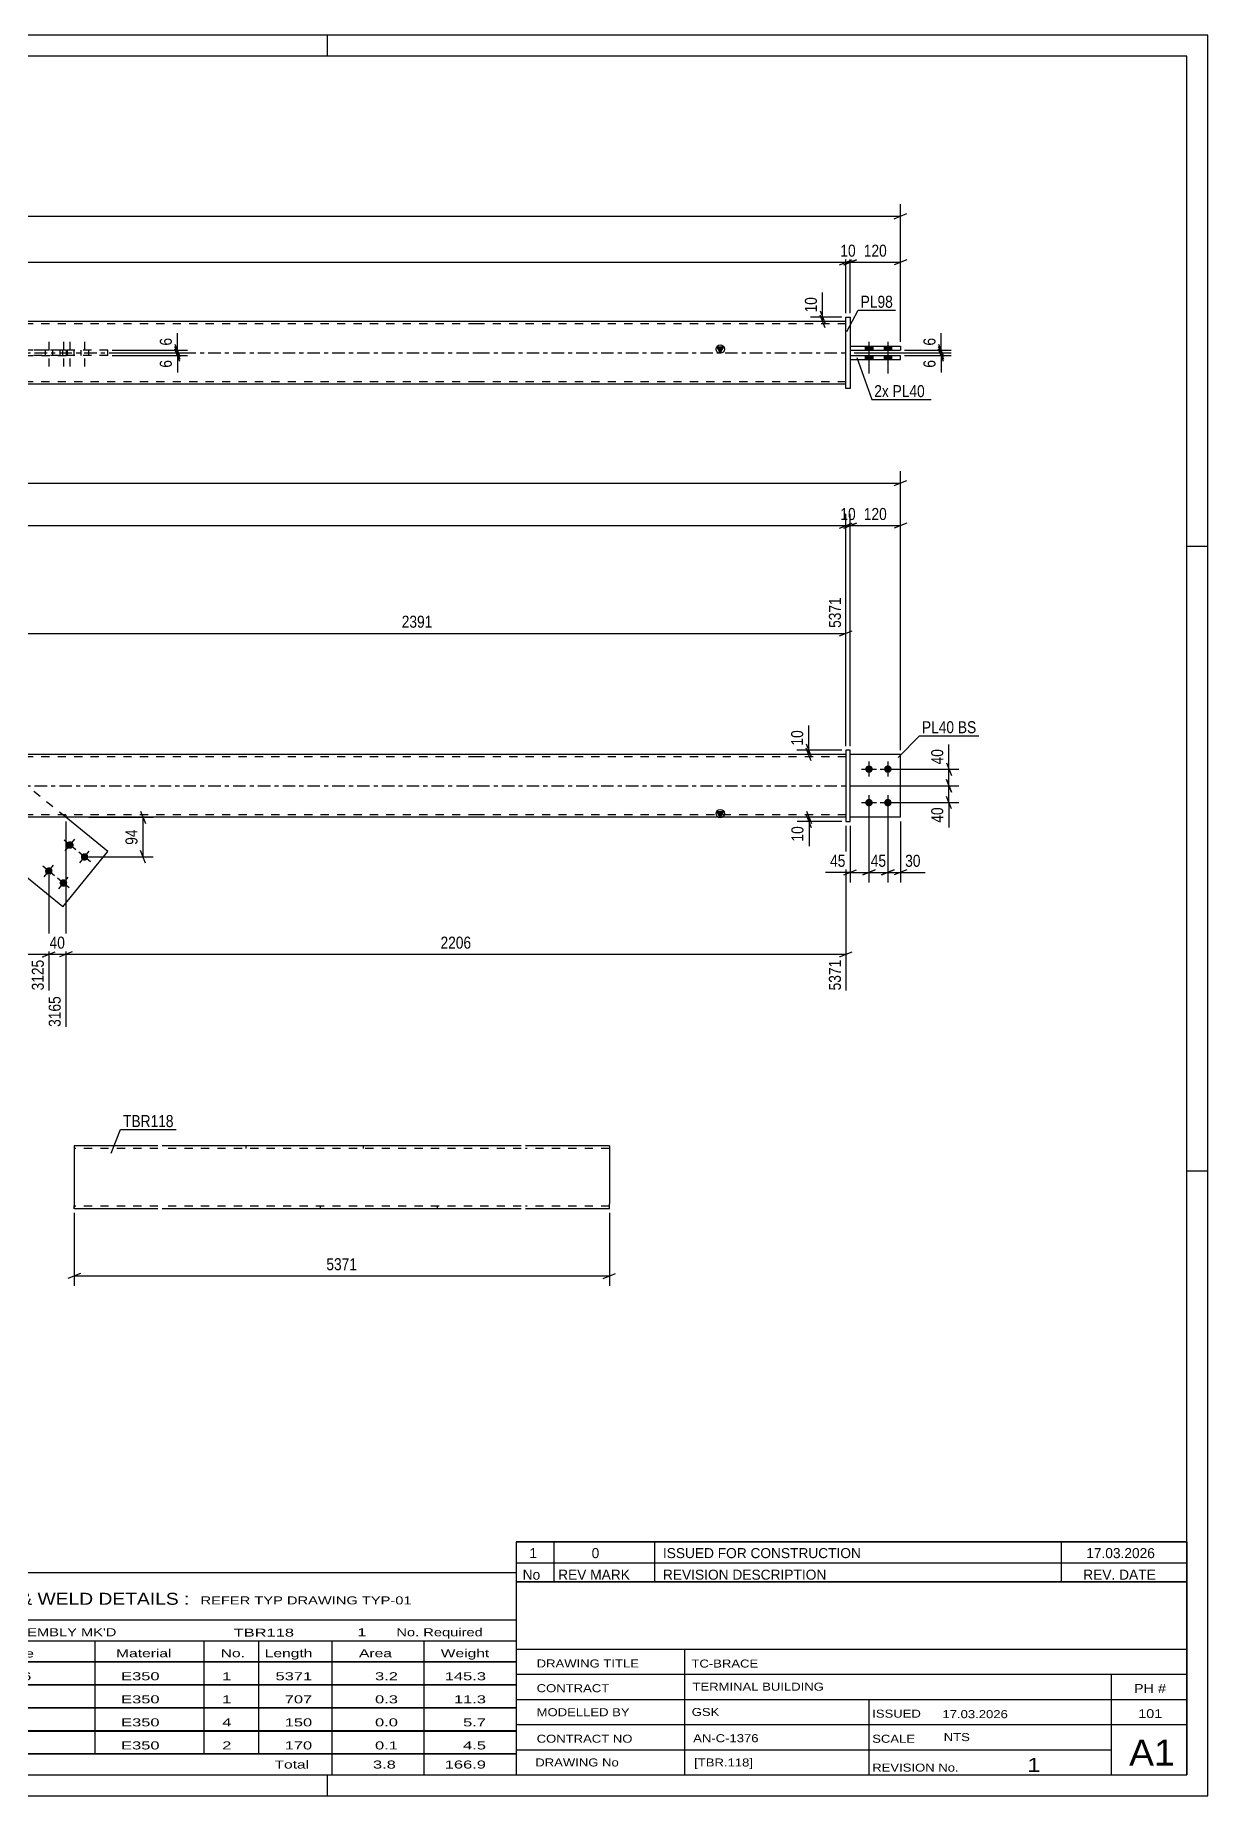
# Model space of a CAD drawing. Header units: millimetres. Extents: x 0 to 594, y 0 to 420.
# Drawn here: x 314.2 to 594, y 0 to 420 of the extents above; entities that cross this region are included whole.
import ezdxf

# ---------------------------------------------------------------- set-up
doc = ezdxf.new("R2010")
doc.units = ezdxf.units.MM
doc.linetypes.add('DXK_LINE_DOT2', pattern=[3.9198, 1.9599, -1.9599])
doc.linetypes.add('DXK_LINE_DOT3', pattern=[5.9187, 2.979, -0.9799, 0.9799, -0.9799])
doc.styles.add('Arial Narrow', font='ARIALN.TTF', dxfattribs={"height": 0.2})

# ---------------------------------------------------------------- blocks, each defined once
blk = doc.blocks.new('Unknown-580871033-1129')
at = {"color": 5, "linetype": 'Continuous'}
for p, q in [((594, 420), (0, 420)), ((384, 415), (384, 420)), ((594, 0), (594, 420)), ((589, 415), (5, 415)), ((589, 5), (589, 415)), ((594, 298), (589, 298)), ((594, 149), (589, 149)), ((5, 5), (589, 5)), ((384, 0), (384, 5)), ((0, 0), (594, 0))]:
    blk.add_line(p, q, dxfattribs=at)
blk = doc.blocks.new('Part-580871033-1687 - 1671')
at = {"color": 2, "linetype": 'Continuous'}
for p, q in [((276.67, 269.77), (265.97, 256.57)), ((303.02, 248.42), (276.67, 269.77)), ((265.97, 256.57), (276.02, 248.42)), ((320.87, 212.06), (294.52, 233.42)), ((331.57, 225.27), (321.52, 233.42)), ((320.87, 212.06), (331.57, 225.27))]:
    blk.add_line(p, q, dxfattribs=at)
at = {"color": 7, "linetype": 'DXK_LINE_DOT2'}
for p, q in [((294.52, 233.42), (276.02, 248.42)), ((321.52, 233.42), (303.02, 248.42))]:
    blk.add_line(p, q, dxfattribs=at)
blk = doc.blocks.new('Bolt-580871033-1679 - 1671')
at = {"linetype": 'Continuous'}
for points in [[(321.96, 226.11, -1), (323.09, 227.51, -1)], [(325.45, 223.28, -1), (326.59, 224.67, -1)], [(316.92, 219.9, -1), (318.05, 221.29, -1)], [(320.41, 217.06, -1), (321.55, 218.46, -1)]]:
    blk.add_hatch(color=1, dxfattribs=at).paths.add_polyline_path(points)
at = {"color": 1, "linetype": 'Continuous'}
for p, q in [((323.92, 225.68), (321.13, 227.94)), ((321.39, 225.41), (323.66, 228.21)), ((327.42, 222.84), (324.62, 225.11)), ((324.89, 222.58), (327.15, 225.37)), ((318.88, 219.46), (316.09, 221.73)), ((316.35, 219.2), (318.62, 221.99)), ((322.38, 216.63), (319.58, 218.89)), ((319.85, 216.36), (322.12, 219.16))]:
    blk.add_line(p, q, dxfattribs=at)
blk = doc.blocks.new('Bolt-580871033-1682 - 1671')
at = {"linetype": 'Continuous'}
for points in [[(513.17, 245.82, -1), (513.17, 244.02, -1)], [(517.67, 245.82, -1), (517.67, 244.02, -1)], [(513.17, 237.82, -1), (513.17, 236.02, -1)], [(517.67, 237.82, -1), (517.67, 236.02, -1)]]:
    blk.add_hatch(color=1, dxfattribs=at).paths.add_polyline_path(points)
at = {"color": 1, "linetype": 'Continuous'}
for p, q in [((511.37, 244.92), (514.97, 244.92)), ((513.17, 246.72), (513.17, 243.12)), ((515.87, 244.92), (519.47, 244.92)), ((517.67, 246.72), (517.67, 243.12)), ((511.37, 236.92), (514.97, 236.92)), ((513.17, 238.72), (513.17, 235.12)), ((515.87, 236.92), (519.47, 236.92)), ((517.67, 238.72), (517.67, 235.12))]:
    blk.add_line(p, q, dxfattribs=at)
blk = doc.blocks.new('Part-580871033-1703 - 1671')
at = {"color": 2, "linetype": 'Continuous'}
for p, q in [((508.67, 249.42), (507.67, 249.42)), ((507.67, 249.42), (507.67, 232.42)), ((508.67, 232.42), (508.67, 249.42)), ((507.67, 232.42), (508.67, 232.42))]:
    blk.add_line(p, q, dxfattribs=at)
blk = doc.blocks.new('Part-580871033-1708 - 1671')
at = {"color": 7, "linetype": 'DXK_LINE_DOT2'}
for p, q in [((520.67, 248.42), (508.67, 248.42)), ((508.67, 233.42), (508.67, 248.42)), ((520.67, 233.42), (520.67, 248.42)), ((520.67, 233.42), (508.67, 233.42))]:
    blk.add_line(p, q, dxfattribs=at)
blk = doc.blocks.new('Part-580871033-1713 - 1671')
at = {"color": 2, "linetype": 'Continuous'}
for p, q in [((520.67, 248.42), (508.67, 248.42)), ((520.67, 233.42), (520.67, 248.42)), ((520.67, 233.42), (508.67, 233.42))]:
    blk.add_line(p, q, dxfattribs=at)
at = {"color": 7, "linetype": 'DXK_LINE_DOT2'}
blk.add_line((508.67, 233.42), (508.67, 248.42), dxfattribs=at)
blk = doc.blocks.new('Part-580871033-1718 - 1671')
at = {"linetype": 'Continuous'}
blk.add_hatch(color=2, dxfattribs=at).paths.add_polyline_path([(477.67, 233.42), (476.87, 234.82), (478.47, 234.82)])
at = {"color": 2, "linetype": 'Continuous'}
for p, q in [((177.87, 248.42), (89.87, 248.42)), ((419.57, 248.42), (177.97, 248.42)), ((507.67, 248.42), (419.67, 248.42)), ((177.87, 233.42), (89.87, 233.42)), ((419.57, 233.42), (177.97, 233.42)), ((507.67, 233.42), (419.67, 233.42)), ((477.67, 233.42), (476.87, 234.82)), ((476.87, 234.82), (478.47, 234.82)), ((478.47, 234.82), (477.67, 233.42))]:
    blk.add_line(p, q, dxfattribs=at)
at = {"color": 7, "linetype": 'DXK_LINE_DOT2'}
for p, q in [((89.87, 233.42), (89.87, 248.42)), ((177.87, 247.82), (89.87, 247.82)), ((419.57, 247.82), (177.97, 247.82)), ((275.92, 248.42), (275.92, 247.82)), ((303.86, 248.42), (303.86, 247.82)), ((507.67, 247.82), (419.67, 247.82)), ((507.67, 248.42), (507.67, 233.42)), ((177.87, 234.02), (89.87, 234.02)), ((419.57, 234.02), (177.97, 234.02)), ((293.68, 233.42), (293.68, 234.02)), ((321.62, 233.42), (321.62, 234.02)), ((507.67, 234.02), (419.67, 234.02))]:
    blk.add_line(p, q, dxfattribs=at)
at = {"color": 7, "linetype": 'DXK_LINE_DOT3'}
for p, q in [((89.87, 240.92), (177.87, 240.92)), ((177.97, 240.92), (419.57, 240.92)), ((419.67, 240.92), (507.67, 240.92))]:
    blk.add_line(p, q, dxfattribs=at)
at = {"color": 2, "linetype": 'Continuous'}
blk.add_circle((477.67, 234.32), 1, dxfattribs=at)
blk = doc.blocks.new('Part-580871033-1455 - 1366')
at = {"linetype": 'Continuous'}
blk.add_hatch(color=2, dxfattribs=at).paths.add_polyline_path([(477.67, 344.23), (476.87, 345.63), (478.47, 345.63)])
at = {"color": 2, "linetype": 'Continuous'}
for p, q in [((177.87, 351.73), (89.87, 351.73)), ((419.57, 351.73), (177.97, 351.73)), ((507.67, 351.73), (419.67, 351.73)), ((275.92, 344.83), (275.92, 344.93)), ((303.86, 344.93), (275.92, 344.93)), ((293.68, 344.93), (293.68, 344.83)), ((303.86, 343.53), (303.86, 344.93)), ((477.67, 344.23), (476.87, 345.63)), ((476.87, 345.63), (478.47, 345.63)), ((478.47, 345.63), (477.67, 344.23)), ((275.92, 343.53), (275.92, 343.63)), ((275.92, 343.53), (303.86, 343.53)), ((293.68, 343.53), (293.68, 343.63)), ((177.87, 336.73), (89.87, 336.73)), ((419.57, 336.73), (177.97, 336.73)), ((507.67, 336.73), (419.67, 336.73))]:
    blk.add_line(p, q, dxfattribs=at)
at = {"color": 7, "linetype": 'DXK_LINE_DOT2'}
for p, q in [((89.87, 351.73), (89.87, 336.73)), ((177.87, 351.13), (89.87, 351.13)), ((419.57, 351.13), (177.97, 351.13)), ((507.67, 351.13), (419.67, 351.13)), ((507.67, 336.73), (507.67, 351.73)), ((275.92, 344.93), (275.92, 343.63)), ((293.68, 343.63), (293.68, 344.93)), ((303.86, 344.93), (321.62, 344.93)), ((321.62, 344.93), (321.62, 343.53)), ((321.62, 343.53), (303.86, 343.53)), ((177.87, 337.33), (89.87, 337.33)), ((419.57, 337.33), (177.97, 337.33)), ((507.67, 337.33), (419.67, 337.33))]:
    blk.add_line(p, q, dxfattribs=at)
at = {"color": 7, "linetype": 'DXK_LINE_DOT3'}
for p, q in [((89.87, 344.23), (177.87, 344.23)), ((177.97, 344.23), (419.57, 344.23)), ((419.67, 344.23), (507.67, 344.23))]:
    blk.add_line(p, q, dxfattribs=at)
at = {"color": 2, "linetype": 'Continuous'}
blk.add_circle((477.67, 345.13), 1, dxfattribs=at)
blk = doc.blocks.new('Bolt-580871033-1369 - 1366')
at = {"linetype": 'Continuous'}
for points in [[(514.07, 345.83), (512.27, 345.83), (512.27, 344.83), (514.07, 344.83)], [(514.07, 345.83), (512.27, 345.83), (512.27, 344.83), (514.07, 344.83)], [(518.57, 345.83), (516.77, 345.83), (516.77, 344.83), (518.57, 344.83)], [(518.57, 345.83), (516.77, 345.83), (516.77, 344.83), (518.57, 344.83)], [(514.07, 343.63), (512.27, 343.63), (512.27, 342.63), (514.07, 342.63)], [(514.07, 343.63), (512.27, 343.63), (512.27, 342.63), (514.07, 342.63)], [(518.57, 343.63), (516.77, 343.63), (516.77, 342.63), (518.57, 342.63)], [(518.57, 343.63), (516.77, 343.63), (516.77, 342.63), (518.57, 342.63)]]:
    blk.add_hatch(color=1, dxfattribs=at).paths.add_polyline_path(points)
at = {"color": 1, "linetype": 'Continuous'}
for p, q in [((512.27, 345.83), (512.27, 344.83)), ((512.27, 345.83), (512.27, 344.83)), ((513.17, 346.83), (513.17, 339.33)), ((513.17, 346.83), (513.17, 339.33)), ((514.07, 345.83), (514.07, 344.83)), ((514.07, 345.83), (514.07, 344.83)), ((516.77, 345.83), (516.77, 344.83)), ((516.77, 345.83), (516.77, 344.83)), ((517.67, 346.83), (517.67, 339.33)), ((517.67, 346.83), (517.67, 339.33)), ((518.57, 345.83), (518.57, 344.83)), ((518.57, 345.83), (518.57, 344.83)), ((512.27, 343.63), (512.27, 342.63)), ((512.27, 343.63), (512.27, 342.63)), ((514.07, 343.63), (514.07, 342.63)), ((514.07, 343.63), (514.07, 342.63)), ((516.77, 343.63), (516.77, 342.63)), ((516.77, 343.63), (516.77, 342.63)), ((518.57, 343.63), (518.57, 342.63)), ((518.57, 343.63), (518.57, 342.63))]:
    blk.add_line(p, q, dxfattribs=at)
blk = doc.blocks.new('Bolt-580871033-1434 - 1366')
at = {"color": 1, "linetype": 'DXK_LINE_DOT2'}
for p, q in [((316.59, 344.83), (316.59, 343.63)), ((317.49, 346.83), (317.49, 339.33)), ((318.39, 344.83), (318.39, 343.63)), ((320.08, 344.83), (320.08, 343.63)), ((320.98, 346.83), (320.98, 339.33)), ((321.62, 344.83), (321.62, 343.63)), ((321.88, 344.83), (321.88, 343.63)), ((322.52, 346.83), (322.52, 339.33)), ((323.42, 344.83), (323.42, 343.63)), ((325.12, 344.83), (325.12, 343.63)), ((326.02, 346.83), (326.02, 339.33)), ((326.92, 344.83), (326.92, 343.63))]:
    blk.add_line(p, q, dxfattribs=at)
blk = doc.blocks.new('Part-580871033-1460 - 1366')
at = {"color": 2, "linetype": 'Continuous'}
for p, q in [((508.67, 343.63), (520.67, 343.63)), ((508.67, 342.63), (520.67, 342.63)), ((520.67, 342.63), (520.67, 343.63))]:
    blk.add_line(p, q, dxfattribs=at)
at = {"color": 7, "linetype": 'DXK_LINE_DOT2'}
blk.add_line((508.67, 343.63), (508.67, 342.63), dxfattribs=at)
blk = doc.blocks.new('Part-580871033-1396 - 1366')
at = {"color": 2, "linetype": 'Continuous'}
for p, q in [((265.97, 343.63), (265.97, 344.83)), ((303.86, 344.83), (265.97, 344.83)), ((276.67, 343.63), (276.67, 344.83)), ((303.86, 343.63), (265.97, 343.63))]:
    blk.add_line(p, q, dxfattribs=at)
at = {"color": 7, "linetype": 'DXK_LINE_DOT2'}
for p, q in [((331.57, 344.83), (303.86, 344.83)), ((320.87, 343.63), (320.87, 344.83)), ((331.57, 343.63), (331.57, 344.83)), ((331.57, 343.63), (303.86, 343.63))]:
    blk.add_line(p, q, dxfattribs=at)
blk = doc.blocks.new('Part-580871033-1432 - 1366')
at = {"color": 2, "linetype": 'Continuous'}
for p, q in [((507.67, 335.73), (507.67, 352.73)), ((507.67, 352.73), (508.67, 352.73)), ((508.67, 352.73), (508.67, 335.73)), ((508.67, 335.73), (507.67, 335.73))]:
    blk.add_line(p, q, dxfattribs=at)
blk = doc.blocks.new('Part-580871033-1465 - 1366')
at = {"color": 2, "linetype": 'Continuous'}
for p, q in [((508.67, 345.83), (520.67, 345.83)), ((508.67, 344.83), (520.67, 344.83)), ((520.67, 345.83), (520.67, 344.83))]:
    blk.add_line(p, q, dxfattribs=at)
at = {"color": 7, "linetype": 'DXK_LINE_DOT2'}
blk.add_line((508.67, 345.83), (508.67, 344.83), dxfattribs=at)
blk = doc.blocks.new('Part-580871033-2435 - 2427')
at = {"color": 2, "linetype": 'Continuous'}
for p, q in [((343.52, 155.03), (323.52, 155.03)), ((323.52, 155.03), (323.52, 153.83)), ((323.52, 153.83), (323.52, 140.77)), ((430.22, 155.03), (344.52, 155.03)), ((451.22, 155.03), (431.22, 155.03)), ((451.22, 155.03), (451.22, 154.94)), ((451.22, 154.94), (451.22, 153.83)), ((451.22, 153.83), (451.22, 141.23)), ((323.52, 140.12), (323.52, 140.77)), ((323.52, 140.03), (323.52, 140.12)), ((343.52, 140.03), (323.52, 140.03)), ((430.22, 140.03), (344.52, 140.03)), ((451.22, 140.03), (431.22, 140.03)), ((451.22, 140.03), (451.22, 141.23))]:
    blk.add_line(p, q, dxfattribs=at)
at = {"color": 7, "linetype": 'DXK_LINE_DOT2'}
for p, q in [((343.52, 154.43), (323.52, 154.43)), ((430.22, 154.43), (344.52, 154.43)), ((364.52, 155.03), (364.52, 154.43)), ((392.46, 155.03), (392.46, 154.43)), ((451.22, 154.43), (431.22, 154.43)), ((451.22, 154.68), (451.22, 153.83)), ((323.52, 140.77), (323.52, 140.38)), ((323.52, 140.63), (323.52, 140.68)), ((343.52, 140.63), (323.52, 140.63)), ((430.22, 140.63), (344.52, 140.63)), ((382.28, 140.03), (382.28, 140.63)), ((410.22, 140.03), (410.22, 140.63)), ((451.22, 140.63), (431.22, 140.63)), ((451.22, 140.68), (451.22, 141)), ((451.22, 140.63), (451.22, 140.68)), ((451.22, 140.63), (451.22, 140.68))]:
    blk.add_line(p, q, dxfattribs=at)
blk = doc.blocks.new('StraightDimension-580871033-1742 - 1671')
at = {"color": 7, "linetype": 'Continuous'}
for p, q in [((303.02, 249.42), (303.02, 285.92)), ((507.67, 250.42), (507.67, 285.92)), ((304.52, 277.91), (301.52, 276.71)), ((303.02, 277.31), (507.67, 277.31)), ((506.17, 276.71), (509.17, 277.91))]:
    blk.add_line(p, q, dxfattribs=at)
at = {"color": 0, "linetype": 'Continuous'}
blk.add_wipeout([(507.07, 286.52), (502.87, 286.52), (502.87, 278.01), (507.07, 278.01)], dxfattribs=at)
at = {"color": 0}
blk.add_wipeout([(409.6, 278.06), (409.6, 282.26), (401.09, 282.26), (401.09, 278.06)], dxfattribs=at)
at = {"color": 3, "linetype": 'Continuous', "style": 'Arial Narrow'}
blk.add_text('5371', height=2.863, rotation=90.0002, dxfattribs=at).set_placement((506.47, 278.61))
at = {"color": 3, "style": 'Arial Narrow'}
blk.add_text('2391', height=2.863, dxfattribs=at).set_placement((401.69, 278.66))
blk = doc.blocks.new('StraightDimension-580871033-1928 - 1671')
at = {"color": 7, "linetype": 'Continuous'}
for p, q in [((506.67, 233.42), (496.02, 233.42)), ((506.67, 232.42), (496.02, 232.42)), ((498.27, 234.92), (499.47, 231.92)), ((499.47, 230.92), (498.27, 233.92)), ((498.87, 232.42), (498.87, 233.42))]:
    blk.add_line(p, q, dxfattribs=at)
at = {"color": 0}
blk.add_wipeout([(498.12, 231.89), (493.92, 231.89), (493.92, 227.04), (498.12, 227.04)], dxfattribs=at)
at = {"color": 7, "linetype": 'Continuous'}
blk.add_line((498.87, 232.42), (498.87, 226.51), dxfattribs=at)
blk.add_line((498.87, 232.42), (498.87, 226.51), dxfattribs=at)
at = {"color": 3, "style": 'Arial Narrow'}
blk.add_text('10', height=2.863, rotation=90.0002, dxfattribs=at).set_placement((497.52, 227.64))
blk = doc.blocks.new('StraightDimension-580871033-1856 - 1671')
at = {"color": 7, "linetype": 'Continuous'}
for p, q in [((294.52, 232.42), (294.52, 192.13)), ((317.49, 219.59), (317.49, 192.13)), ((296.02, 201.34), (293.02, 200.14)), ((294.52, 200.74), (317.49, 200.74)), ((315.99, 200.14), (318.99, 201.34))]:
    blk.add_line(p, q, dxfattribs=at)
at = {"color": 0}
blk.add_wipeout([(309.35, 201.49), (309.35, 205.69), (302.66, 205.69), (302.66, 201.49)], dxfattribs=at)
at = {"color": 0, "linetype": 'Continuous'}
blk.add_wipeout([(316.89, 200.04), (312.69, 200.04), (312.69, 191.53), (316.89, 191.53)], dxfattribs=at)
at = {"color": 3, "style": 'Arial Narrow'}
blk.add_text('230', height=2.863, dxfattribs=at).set_placement((303.26, 202.09))
at = {"color": 3, "linetype": 'Continuous', "style": 'Arial Narrow'}
blk.add_text('3125', height=2.863, rotation=90.0002, dxfattribs=at).set_placement((316.29, 192.13))
blk = doc.blocks.new('StraightDimension-580871033-2009 - 1671')
at = {"color": 7, "linetype": 'Continuous'}
for p, q in [((518.67, 244.92), (534.63, 244.92)), ((531.63, 246.42), (532.83, 243.42)), ((532.23, 240.92), (532.23, 244.92)), ((508.67, 240.92), (534.63, 240.92)), ((532.83, 239.42), (531.63, 242.42))]:
    blk.add_line(p, q, dxfattribs=at)
at = {"color": 0}
blk.add_wipeout([(531.48, 250.3), (527.28, 250.3), (527.28, 245.44), (531.48, 245.44)], dxfattribs=at)
at = {"color": 7, "linetype": 'Continuous'}
blk.add_line((532.23, 244.92), (532.23, 250.82), dxfattribs=at)
blk.add_line((532.23, 244.92), (532.23, 250.82), dxfattribs=at)
at = {"color": 3, "style": 'Arial Narrow'}
blk.add_text('40', height=2.863, rotation=90.0002, dxfattribs=at).set_placement((530.88, 246.04))
blk = doc.blocks.new('StraightDimension-580871033-2050 - 1671')
at = {"color": 7, "linetype": 'Continuous'}
for p, q in [((506.17, 302.4), (509.17, 303.6)), ((510.17, 303.6), (507.17, 302.4)), ((507.67, 250.42), (507.67, 305.85)), ((507.67, 303), (508.67, 303)), ((508.67, 250.42), (508.67, 305.85))]:
    blk.add_line(p, q, dxfattribs=at)
at = {"color": 0}
blk.add_wipeout([(510.6, 303.75), (510.6, 307.95), (505.74, 307.95), (505.74, 303.75)], dxfattribs=at)
at = {"color": 3, "style": 'Arial Narrow'}
blk.add_text('10', height=2.863, dxfattribs=at).set_placement((506.34, 304.35))
blk = doc.blocks.new('StraightDimension-580871033-2045 - 1671')
at = {"color": 7, "linetype": 'Continuous'}
for p, q in [((90.37, 303.6), (87.37, 302.4)), ((88.87, 250.42), (88.87, 305.85)), ((88.87, 303), (507.67, 303)), ((506.17, 302.4), (509.17, 303.6)), ((507.67, 250.42), (507.67, 305.85))]:
    blk.add_line(p, q, dxfattribs=at)
at = {"color": 0}
blk.add_wipeout([(302.53, 303.75), (302.53, 307.95), (294.01, 307.95), (294.01, 303.75)], dxfattribs=at)
at = {"color": 3, "style": 'Arial Narrow'}
blk.add_text('5381', height=2.863, dxfattribs=at).set_placement((294.61, 304.35))
blk = doc.blocks.new('StraightDimension-580871033-2028 - 1671')
at = {"color": 7, "linetype": 'Continuous'}
for p, q in [((506.67, 249.42), (495.95, 249.42)), ((506.67, 248.42), (495.95, 248.42)), ((498.2, 250.92), (499.4, 247.92)), ((499.4, 246.92), (498.2, 249.92)), ((498.8, 248.42), (498.8, 249.42))]:
    blk.add_line(p, q, dxfattribs=at)
at = {"color": 0}
blk.add_wipeout([(498.05, 254.8), (493.85, 254.8), (493.85, 249.94), (498.05, 249.94)], dxfattribs=at)
at = {"color": 7, "linetype": 'Continuous'}
blk.add_line((498.8, 249.42), (498.8, 255.32), dxfattribs=at)
blk.add_line((498.8, 249.42), (498.8, 255.32), dxfattribs=at)
at = {"color": 3, "style": 'Arial Narrow'}
blk.add_text('10', height=2.863, rotation=90.0002, dxfattribs=at).set_placement((497.45, 250.54))
blk = doc.blocks.new('StraightDimension-580871033-1728 - 1671')
at = {"color": 7, "linetype": 'Continuous'}
for p, q in [((76.87, 249.42), (76.87, 316.02)), ((520.67, 249.42), (520.67, 316.02)), ((78.37, 313.77), (75.37, 312.57)), ((76.87, 313.17), (520.67, 313.17)), ((519.17, 312.57), (522.17, 313.77))]:
    blk.add_line(p, q, dxfattribs=at)
at = {"color": 0}
blk.add_wipeout([(303.03, 313.92), (303.03, 318.12), (294.51, 318.12), (294.51, 313.92)], dxfattribs=at)
at = {"color": 3, "style": 'Arial Narrow'}
blk.add_text('5631', height=2.863, dxfattribs=at).set_placement((295.11, 314.52))
blk = doc.blocks.new('StraightDimension-580871033-1950 - 1671')
at = {"color": 7, "linetype": 'Continuous'}
for p, q in [((513.17, 235.92), (513.17, 217.87)), ((517.67, 235.92), (517.67, 217.87)), ((511.67, 219.67), (514.67, 220.87)), ((513.17, 220.27), (517.67, 220.27)), ((519.17, 220.87), (516.17, 219.67))]:
    blk.add_line(p, q, dxfattribs=at)
at = {"color": 0}
blk.add_wipeout([(517.85, 221.02), (517.85, 225.22), (512.99, 225.22), (512.99, 221.02)], dxfattribs=at)
at = {"color": 3, "style": 'Arial Narrow'}
blk.add_text('45', height=2.863, dxfattribs=at).set_placement((513.59, 221.62))
blk = doc.blocks.new('StraightDimension-580871033-1830 - 1671')
at = {"color": 7, "linetype": 'Continuous'}
for p, q in [((321.52, 232.42), (321.52, 183.43)), ((507.67, 231.42), (507.67, 192.13)), ((323.02, 201.34), (320.02, 200.14)), ((321.52, 200.74), (507.67, 200.74)), ((506.17, 200.14), (509.17, 201.34))]:
    blk.add_line(p, q, dxfattribs=at)
at = {"color": 0}
blk.add_wipeout([(418.85, 201.49), (418.85, 205.69), (410.34, 205.69), (410.34, 201.49)], dxfattribs=at)
at = {"color": 0, "linetype": 'Continuous'}
blk.add_wipeout([(507.07, 200.04), (502.87, 200.04), (502.87, 191.53), (507.07, 191.53)], dxfattribs=at)
at = {"color": 3, "style": 'Arial Narrow'}
blk.add_text('2206', height=2.863, dxfattribs=at).set_placement((410.94, 202.09))
at = {"color": 3, "linetype": 'Continuous', "style": 'Arial Narrow'}
blk.add_text('5371', height=2.863, rotation=90.0002, dxfattribs=at).set_placement((506.47, 192.13))
blk = doc.blocks.new('StraightDimension-580871033-1842 - 1671')
at = {"color": 7, "linetype": 'Continuous'}
for p, q in [((321.52, 232.42), (321.52, 183.43)), ((317.49, 219.59), (317.49, 192.13)), ((315.99, 200.14), (318.99, 201.34)), ((317.49, 200.74), (321.52, 200.74)), ((323.02, 201.34), (320.02, 200.14))]:
    blk.add_line(p, q, dxfattribs=at)
at = {"color": 0}
blk.add_wipeout([(321.93, 201.49), (321.93, 205.69), (317.07, 205.69), (317.07, 201.49)], dxfattribs=at)
at = {"color": 0, "linetype": 'Continuous'}
blk.add_wipeout([(320.92, 191.34), (316.72, 191.34), (316.72, 182.83), (320.92, 182.83)], dxfattribs=at)
at = {"color": 3, "style": 'Arial Narrow'}
blk.add_text('40', height=2.863, dxfattribs=at).set_placement((317.67, 202.09))
at = {"color": 3, "linetype": 'Continuous', "style": 'Arial Narrow'}
blk.add_text('3165', height=2.863, rotation=90.0002, dxfattribs=at).set_placement((320.32, 183.43))
blk = doc.blocks.new('StraightDimension-580871033-1937 - 1671')
at = {"color": 7, "linetype": 'Continuous'}
for p, q in [((517.67, 235.92), (517.67, 217.87)), ((520.67, 232.42), (520.67, 217.87)), ((516.17, 219.67), (519.17, 220.87)), ((517.67, 220.27), (520.67, 220.27)), ((522.17, 220.87), (519.17, 219.67))]:
    blk.add_line(p, q, dxfattribs=at)
at = {"color": 0}
blk.add_wipeout([(526.05, 221.02), (526.05, 225.22), (521.2, 225.22), (521.2, 221.02)], dxfattribs=at)
at = {"color": 7, "linetype": 'Continuous'}
blk.add_line((520.67, 220.27), (526.58, 220.27), dxfattribs=at)
blk.add_line((520.67, 220.27), (526.58, 220.27), dxfattribs=at)
at = {"color": 3, "style": 'Arial Narrow'}
blk.add_text('30', height=2.863, dxfattribs=at).set_placement((521.8, 221.62))
blk = doc.blocks.new('StraightDimension-580871033-1960 - 1671')
at = {"color": 7, "linetype": 'Continuous'}
for p, q in [((513.17, 235.92), (513.17, 217.87)), ((508.67, 231.42), (508.67, 217.87)), ((507.17, 219.67), (510.17, 220.87)), ((508.67, 220.27), (513.17, 220.27)), ((514.67, 220.87), (511.67, 219.67))]:
    blk.add_line(p, q, dxfattribs=at)
at = {"color": 0}
blk.add_wipeout([(508.15, 221.02), (508.15, 225.22), (503.29, 225.22), (503.29, 221.02)], dxfattribs=at)
at = {"color": 7, "linetype": 'Continuous'}
blk.add_line((508.67, 220.27), (502.77, 220.27), dxfattribs=at)
blk.add_line((508.67, 220.27), (502.77, 220.27), dxfattribs=at)
at = {"color": 3, "style": 'Arial Narrow'}
blk.add_text('45', height=2.863, dxfattribs=at).set_placement((503.89, 221.62))
blk = doc.blocks.new('StraightDimension-580871033-1985 - 1671')
at = {"color": 7, "linetype": 'Continuous'}
for p, q in [((327.02, 233.42), (342.39, 233.42)), ((339.39, 234.92), (340.59, 231.92)), ((339.99, 223.98), (339.99, 233.42)), ((327.02, 223.98), (342.39, 223.98)), ((340.59, 222.48), (339.39, 225.48))]:
    blk.add_line(p, q, dxfattribs=at)
at = {"color": 0}
blk.add_wipeout([(339.24, 231.12), (335.04, 231.12), (335.04, 226.27), (339.24, 226.27)], dxfattribs=at)
at = {"color": 3, "style": 'Arial Narrow'}
blk.add_text('94', height=2.863, rotation=90.0002, dxfattribs=at).set_placement((338.64, 226.87))
blk = doc.blocks.new('StraightDimension-580871033-1996 - 1671')
at = {"color": 7, "linetype": 'Continuous'}
for p, q in [((508.67, 240.92), (534.63, 240.92)), ((531.63, 242.42), (532.83, 239.42)), ((532.23, 236.92), (532.23, 240.92)), ((518.67, 236.92), (534.63, 236.92)), ((532.83, 235.42), (531.63, 238.42))]:
    blk.add_line(p, q, dxfattribs=at)
at = {"color": 0}
blk.add_wipeout([(531.48, 236.39), (527.28, 236.39), (527.28, 231.54), (531.48, 231.54)], dxfattribs=at)
at = {"color": 7, "linetype": 'Continuous'}
blk.add_line((532.23, 236.92), (532.23, 231.01), dxfattribs=at)
blk.add_line((532.23, 236.92), (532.23, 231.01), dxfattribs=at)
at = {"color": 3, "style": 'Arial Narrow'}
blk.add_text('40', height=2.863, rotation=90.0002, dxfattribs=at).set_placement((530.88, 232.14))
blk = doc.blocks.new('StraightDimension-580871033-2055 - 1671')
at = {"color": 7, "linetype": 'Continuous'}
for p, q in [((507.17, 302.4), (510.17, 303.6)), ((508.67, 250.42), (508.67, 305.85)), ((508.67, 303), (520.67, 303)), ((522.17, 303.6), (519.17, 302.4)), ((520.67, 249.42), (520.67, 305.85))]:
    blk.add_line(p, q, dxfattribs=at)
at = {"color": 0}
blk.add_wipeout([(518.01, 303.75), (518.01, 307.95), (511.33, 307.95), (511.33, 303.75)], dxfattribs=at)
at = {"color": 3, "style": 'Arial Narrow'}
blk.add_text('120', height=2.863, dxfattribs=at).set_placement((511.93, 304.35))
blk = doc.blocks.new('StraightDimension-580871033-1594 - 1366')
at = {"color": 7, "linetype": 'Continuous'}
for p, q in [((507.17, 365.22), (510.17, 366.42)), ((508.67, 353.73), (508.67, 368.67)), ((508.67, 365.82), (520.67, 365.82)), ((522.17, 366.42), (519.17, 365.22)), ((520.67, 346.83), (520.67, 368.67))]:
    blk.add_line(p, q, dxfattribs=at)
at = {"color": 0}
blk.add_wipeout([(518.01, 366.57), (518.01, 370.77), (511.33, 370.77), (511.33, 366.57)], dxfattribs=at)
at = {"color": 3, "style": 'Arial Narrow'}
blk.add_text('120', height=2.863, dxfattribs=at).set_placement((511.93, 367.17))
blk = doc.blocks.new('StraightDimension-580871033-1605 - 1366')
at = {"color": 7, "linetype": 'Continuous'}
for p, q in [((501.49, 354.23), (502.69, 351.23)), ((502.69, 350.23), (501.49, 353.23)), ((506.67, 352.73), (499.24, 352.73)), ((506.67, 351.73), (499.24, 351.73)), ((502.09, 351.73), (502.09, 352.73))]:
    blk.add_line(p, q, dxfattribs=at)
at = {"color": 0}
blk.add_wipeout([(501.34, 358.11), (497.14, 358.11), (497.14, 353.26), (501.34, 353.26)], dxfattribs=at)
at = {"color": 7, "linetype": 'Continuous'}
blk.add_line((502.09, 352.73), (502.09, 358.64), dxfattribs=at)
blk.add_line((502.09, 352.73), (502.09, 358.64), dxfattribs=at)
at = {"color": 3, "style": 'Arial Narrow'}
blk.add_text('10', height=2.863, rotation=90.0002, dxfattribs=at).set_placement((500.74, 353.86))
blk = doc.blocks.new('StraightDimension-580871033-1574 - 1366')
at = {"color": 7, "linetype": 'Continuous'}
for p, q in [((91.37, 366.42), (88.37, 365.22)), ((89.87, 353.73), (89.87, 368.67)), ((89.87, 365.82), (507.67, 365.82)), ((506.17, 365.22), (509.17, 366.42)), ((507.67, 353.73), (507.67, 368.67))]:
    blk.add_line(p, q, dxfattribs=at)
at = {"color": 0}
blk.add_wipeout([(303.03, 366.57), (303.03, 370.77), (294.51, 370.77), (294.51, 366.57)], dxfattribs=at)
at = {"color": 3, "style": 'Arial Narrow'}
blk.add_text('5371', height=2.863, dxfattribs=at).set_placement((295.11, 367.17))
blk = doc.blocks.new('StraightDimension-580871033-1534 - 1366')
at = {"color": 7, "linetype": 'Continuous'}
for p, q in [((347.58, 345.73), (348.78, 342.73)), ((348.78, 342.13), (347.58, 345.13)), ((332.57, 344.23), (350.58, 344.23)), ((332.57, 343.63), (350.58, 343.63)), ((348.18, 343.63), (348.18, 344.23))]:
    blk.add_line(p, q, dxfattribs=at)
at = {"color": 0}
blk.add_wipeout([(347.43, 343.11), (343.23, 343.11), (343.23, 340.08), (347.43, 340.08)], dxfattribs=at)
at = {"color": 7, "linetype": 'Continuous'}
blk.add_line((348.18, 343.63), (348.18, 339.55), dxfattribs=at)
blk.add_line((348.18, 343.63), (348.18, 339.55), dxfattribs=at)
at = {"color": 3, "style": 'Arial Narrow'}
blk.add_text('6', height=2.86, rotation=90.0002, dxfattribs=at).set_placement((346.83, 340.68))
blk = doc.blocks.new('StraightDimension-580871033-1538 - 1366')
at = {"color": 7, "linetype": 'Continuous'}
for p, q in [((332.57, 344.83), (350.58, 344.83)), ((347.58, 346.33), (348.78, 343.33)), ((348.78, 342.73), (347.58, 345.73)), ((348.18, 344.23), (348.18, 344.83)), ((332.57, 344.23), (350.58, 344.23))]:
    blk.add_line(p, q, dxfattribs=at)
at = {"color": 0}
blk.add_wipeout([(347.43, 348.38), (343.23, 348.38), (343.23, 345.36), (347.43, 345.36)], dxfattribs=at)
at = {"color": 7, "linetype": 'Continuous'}
blk.add_line((348.18, 344.83), (348.18, 348.91), dxfattribs=at)
blk.add_line((348.18, 344.83), (348.18, 348.91), dxfattribs=at)
at = {"color": 3, "style": 'Arial Narrow'}
blk.add_text('6', height=2.86, rotation=90.0002, dxfattribs=at).set_placement((346.83, 345.96))
blk = doc.blocks.new('StraightDimension-580871033-1543 - 1366')
at = {"color": 7, "linetype": 'Continuous'}
for p, q in [((76.87, 346.83), (76.87, 379.68)), ((520.67, 346.83), (520.67, 379.68)), ((78.37, 377.43), (75.37, 376.23)), ((76.87, 376.83), (520.67, 376.83)), ((519.17, 376.23), (522.17, 377.43))]:
    blk.add_line(p, q, dxfattribs=at)
at = {"color": 0}
blk.add_wipeout([(303.03, 377.58), (303.03, 381.78), (294.51, 381.78), (294.51, 377.58)], dxfattribs=at)
at = {"color": 3, "style": 'Arial Narrow'}
blk.add_text('5631', height=2.863, dxfattribs=at).set_placement((295.11, 378.18))
blk = doc.blocks.new('StraightDimension-580871033-1584 - 1366')
at = {"color": 7, "linetype": 'Continuous'}
for p, q in [((506.17, 365.22), (509.17, 366.42)), ((510.17, 366.42), (507.17, 365.22)), ((507.67, 353.73), (507.67, 368.67)), ((507.67, 365.82), (508.67, 365.82)), ((508.67, 353.73), (508.67, 368.67))]:
    blk.add_line(p, q, dxfattribs=at)
at = {"color": 0}
blk.add_wipeout([(510.6, 366.57), (510.6, 370.77), (505.74, 370.77), (505.74, 366.57)], dxfattribs=at)
at = {"color": 3, "style": 'Arial Narrow'}
blk.add_text('10', height=2.863, dxfattribs=at).set_placement((506.34, 367.17))
blk = doc.blocks.new('StraightDimension-580871033-1616 - 1366')
at = {"color": 7, "linetype": 'Continuous'}
for p, q in [((529.77, 345.73), (530.97, 342.73)), ((530.97, 342.13), (529.77, 345.13)), ((509.67, 344.23), (532.77, 344.23)), ((521.67, 343.63), (532.77, 343.63)), ((530.37, 343.63), (530.37, 344.23))]:
    blk.add_line(p, q, dxfattribs=at)
at = {"color": 0}
blk.add_wipeout([(529.62, 343.11), (525.42, 343.11), (525.42, 340.08), (529.62, 340.08)], dxfattribs=at)
at = {"color": 7, "linetype": 'Continuous'}
blk.add_line((530.37, 343.63), (530.37, 339.55), dxfattribs=at)
blk.add_line((530.37, 343.63), (530.37, 339.55), dxfattribs=at)
at = {"color": 3, "style": 'Arial Narrow'}
blk.add_text('6', height=2.86, rotation=90.0002, dxfattribs=at).set_placement((529.02, 340.68))
blk = doc.blocks.new('StraightDimension-580871033-1625 - 1366')
at = {"color": 7, "linetype": 'Continuous'}
for p, q in [((521.67, 344.83), (532.77, 344.83)), ((529.77, 346.33), (530.97, 343.33)), ((530.97, 342.73), (529.77, 345.73)), ((530.37, 344.23), (530.37, 344.83)), ((509.67, 344.23), (532.77, 344.23))]:
    blk.add_line(p, q, dxfattribs=at)
at = {"color": 0}
blk.add_wipeout([(529.62, 348.38), (525.42, 348.38), (525.42, 345.36), (529.62, 345.36)], dxfattribs=at)
at = {"color": 7, "linetype": 'Continuous'}
blk.add_line((530.37, 344.83), (530.37, 348.91), dxfattribs=at)
blk.add_line((530.37, 344.83), (530.37, 348.91), dxfattribs=at)
at = {"color": 3, "style": 'Arial Narrow'}
blk.add_text('6', height=2.86, rotation=90.0002, dxfattribs=at).set_placement((529.02, 345.96))
blk = doc.blocks.new('StraightDimension-580871033-2440 - 2427')
at = {"color": 7, "linetype": 'Continuous'}
for p, q in [((323.52, 139.03), (323.52, 121.63)), ((451.22, 139.03), (451.22, 121.63)), ((325.02, 124.63), (322.02, 123.43)), ((323.52, 124.03), (451.22, 124.03)), ((449.72, 123.43), (452.72, 124.63))]:
    blk.add_line(p, q, dxfattribs=at)
at = {"color": 0}
blk.add_wipeout([(391.63, 124.78), (391.63, 128.98), (383.11, 128.98), (383.11, 124.78)], dxfattribs=at)
at = {"color": 3, "style": 'Arial Narrow'}
blk.add_text('5371', height=2.863, dxfattribs=at).set_placement((383.71, 125.38))
blk = doc.blocks.new('Unknown-580871033-4181')
at = {"color": 7, "linetype": 'Continuous'}
for p, q in [((429, 60.55), (589, 60.55)), ((589, 60.55), (429, 60.55)), ((429, 60.55), (429, 55.55)), ((438, 60.55), (438, 55.55)), ((462, 60.55), (462, 55.55)), ((559, 60.55), (559, 55.55)), ((589, 60.55), (589, 55.55)), ((429, 55.55), (589, 55.55)), ((429, 55.55), (429, 51.05)), ((429, 55.55), (589, 55.55)), ((438, 55.55), (438, 51.05)), ((462, 55.55), (462, 51.05)), ((559, 55.55), (559, 51.05)), ((589, 55.55), (589, 51.05)), ((589, 51.05), (429, 51.05))]:
    blk.add_line(p, q, dxfattribs=at)
at = {"color": 7, "linetype": 'Continuous', "style": 'Arial Narrow'}
for s, height, width, p in [('1', 2.39, 1.196471, (432.16, 56.7)), ('0', 2.39, 1.196471, (447, 56.7)), ('ISSUED FOR CONSTRUCTION', 2.3861, 1.196471, (464, 56.7)), ('17.03.2026', 2.386, 1.196471, (565, 56.7)), ('No', 2.386, 1.2, (430.54, 51.55)), ('REV MARK', 2.386, 1.2, (439, 51.55)), ('REVISION DESCRIPTION', 2.3861, 1.2, (464, 51.55)), ('REV. DATE', 2.386, 1.2, (564.28, 51.55))]:
    blk.add_text(s, height=height, dxfattribs=dict(at, width=width)).set_placement(p)
blk = doc.blocks.new('Unknown-580871033-4180')
at = {"color": 7, "linetype": 'Continuous'}
for p, q in [((429, 51.05), (429, 5)), ((429, 51.05), (589, 51.05)), ((589, 51), (589, 5)), ((429, 35), (589, 35)), ((469.14, 35), (469.14, 5)), ((429, 29), (589, 29)), ((571, 5.05), (571, 29.05)), ((429, 23), (589, 23)), ((513.14, 23), (513.14, 5)), ((429, 17), (589, 17)), ((429, 11), (571, 11)), ((429, 5), (589, 5))]:
    blk.add_line(p, q, dxfattribs=at)
at = {"color": 7, "style": 'Arial Narrow'}
for s, height, width, p in [('DRAWING TITLE', 1.9089, 1.425378, (433.88, 30.61)), ('TC-BRACE', 1.909, 1.425378, (470.81, 30.59)), ('CONTRACT', 1.909, 1.425378, (433.88, 24.71)), ('TERMINAL BUILDING', 1.9089, 1.425378, (471.06, 25.07)), ('MODELLED BY', 1.9089, 1.425378, (433.88, 18.98)), ('GSK', 1.909, 1.425378, (470.88, 19.04)), ('ISSUED', 1.909, 1.425378, (513.94, 18.64)), ('17.03.2026', 1.909, 1.425378, (530.69, 18.52)), ('CONTRACT NO', 1.9089, 1.425378, (433.88, 12.66)), ('AN-C-1376', 1.909, 1.425378, (471.23, 12.78)), ('SCALE', 1.909, 1.425378, (513.94, 12.65)), ('A1', 6.204, 1.25, (575.24, 7.2)), ('DRAWING No', 1.909, 1.425378, (433.56, 7)), ('[TBR.118]', 1.909, 1.425378, (471.46, 6.99)), ('1', 3.34, 1.5, (550.91, 5.68)), ('REVISION No.', 1.9089, 1.425378, (513.94, 5.77))]:
    blk.add_text(s, height=height, dxfattribs=dict(at, width=width)).set_placement(p)
at = {"color": 7, "linetype": 'Continuous', "style": 'Arial Narrow'}
for s, height, width, p in [('PH #', 2.1, 1.42538, (576.4, 24.55)), ('101', 2.1, 1.42538, (577.41, 18.55)), ('NTS', 1.909, 1.425378, (531, 13.05))]:
    blk.add_text(s, height=height, dxfattribs=dict(at, width=width)).set_placement(p)
blk = doc.blocks.new('Unknown-580871033-4182')
at = {"color": 7, "linetype": 'Continuous'}
for p, q in [((269, 53.25), (429, 53.25)), ((269, 42), (269, 53.25)), ((429, 53.25), (429, 42)), ((269, 42), (429, 42)), ((269, 42), (269, 37)), ((429, 42), (429, 37)), ((269, 37), (429, 37)), ((269, 37), (269, 32)), ((293, 37), (293, 32)), ((328.5, 37), (328.5, 32)), ((354.5, 37), (354.5, 32)), ((367.5, 37), (367.5, 32)), ((385, 37), (385, 32)), ((407, 37), (407, 32)), ((429, 37), (429, 32)), ((269, 32), (429, 32)), ((269, 31.95), (269, 26.55)), ((269, 31.95), (429, 31.95)), ((293, 32), (293, 26.5)), ((328.5, 32), (328.5, 26.5)), ((354.5, 32), (354.5, 26.5)), ((367.5, 32), (367.5, 26.5)), ((385, 32), (385, 26.5)), ((407, 32), (407, 26.5)), ((429, 31.95), (429, 26.55)), ((269, 26.55), (429, 26.55)), ((269, 26.45), (269, 21.05)), ((269, 26.45), (429, 26.45)), ((293, 26.5), (293, 21)), ((328.5, 26.5), (328.5, 21)), ((354.5, 26.5), (354.5, 21)), ((367.5, 26.5), (367.5, 21)), ((385, 26.5), (385, 21)), ((407, 26.5), (407, 21)), ((429, 26.45), (429, 21.05)), ((269, 21.05), (429, 21.05)), ((293, 21), (293, 15.5)), ((328.5, 21), (328.5, 15.5)), ((354.5, 21), (354.5, 15.5)), ((367.5, 21), (367.5, 15.5)), ((385, 21), (385, 15.5)), ((407, 21), (407, 15.5)), ((269, 20.95), (269, 15.55)), ((269, 20.95), (429, 20.95)), ((429, 20.95), (429, 15.55)), ((269, 15.55), (429, 15.55)), ((269, 15.45), (269, 10.05)), ((269, 15.45), (429, 15.45)), ((293, 15.5), (293, 10)), ((328.5, 15.5), (328.5, 10)), ((354.5, 15.5), (354.5, 10)), ((367.5, 15.5), (367.5, 10)), ((385, 15.5), (385, 10)), ((407, 15.5), (407, 10)), ((429, 15.45), (429, 10.05)), ((269, 10.05), (429, 10.05)), ((269, 10), (429, 10)), ((269, 10), (269, 5)), ((385, 10), (385, 5)), ((407, 10), (407, 5)), ((429, 10), (429, 5)), ((269, 5), (429, 5))]:
    blk.add_line(p, q, dxfattribs=at)
at = {"color": 7, "style": 'Arial Narrow'}
for s, height, width, p in [('GENERAL NOTES & WELD DETAILS :', 2.8633, 1.4, (270.15, 45.56)), ('REFER TYP DRAWING TYP-01', 1.9089, 1.6, (353.7, 45.66)), ("MATERIAL LIST FOR ASSEMBLY MK'D", 1.9089, 1.6, (270.15, 38.06)), ('TBR118', 1.909, 1.794707, (361.59, 37.97)), ('1', 1.91, 1.794707, (391.08, 38.06)), ('No. Required', 1.9089, 1.6, (400.41, 38.06)), ('Mark', 1.909, 1.7, (270.34, 33)), ('Profile', 1.909, 1.7, (303.41, 33)), ('Material', 1.909, 1.7, (333.54, 33.06)), ('No.', 1.909, 1.7, (358.5, 33.06)), ('Length', 1.909, 1.7, (369, 33.06)), ('Area', 1.909, 1.7, (391.5, 33.06)), ('Weight', 1.909, 1.7, (411, 33.06))]:
    blk.add_text(s, height=height, dxfattribs=dict(at, width=width)).set_placement(p)
at = {"color": 7, "linetype": 'Continuous', "style": 'Arial Narrow'}
for s, height, width, p in [('TBR118', 1.909, 1.794707, (270.5, 27.56)), ('SHS150*6', 1.909, 1.794707, (295, 27.56)), ('E350', 1.909, 1.794707, (334.74, 27.56)), ('1', 1.91, 1.794707, (358.86, 27.56)), ('5371', 1.909, 1.794707, (371.58, 27.56)), ('3.2', 1.909, 1.794707, (395.32, 27.56)), ('145.3', 1.909, 1.794707, (411.96, 27.56)), ('PL202', 1.909, 1.794707, (270.5, 22.06)), ('PL12*170', 1.909, 1.794707, (295, 22.06)), ('E350', 1.909, 1.794707, (334.74, 22.06)), ('1', 1.91, 1.794707, (358.86, 22.06)), ('707', 1.909, 1.794707, (373.77, 22.06)), ('0.3', 1.909, 1.794707, (395.32, 22.06)), ('11.3', 1.909, 1.794707, (414.14, 22.06)), ('PL40', 1.909, 1.794707, (270.5, 16.56)), ('PL10*120', 1.909, 1.794707, (295, 16.56)), ('E350', 1.909, 1.794707, (334.74, 16.56)), ('4', 1.91, 1.794707, (358.86, 16.56)), ('150', 1.909, 1.794707, (373.77, 16.56)), ('0.0', 1.909, 1.794707, (395.32, 16.56)), ('5.7', 1.909, 1.794707, (416.33, 16.56)), ('PL98', 1.909, 1.794707, (270.5, 11.06)), ('PL10*170', 1.909, 1.794707, (295, 11.06)), ('E350', 1.909, 1.794707, (334.74, 11.06)), ('2', 1.91, 1.794707, (358.86, 11.06)), ('170', 1.909, 1.794707, (373.77, 11.06)), ('0.1', 1.909, 1.794707, (395.32, 11.06)), ('4.5', 1.909, 1.794707, (416.33, 11.06)), ('Total', 1.909, 1.7, (371.33, 6.5)), ('3.8', 1.909, 1.794707, (394.83, 6.5)), ('166.9', 1.909, 1.794707, (411.96, 6.5))]:
    blk.add_text(s, height=height, dxfattribs=dict(at, width=width)).set_placement(p)
blk = doc.blocks.new('MarkSet-580871033-2081 - 1671')
at = {"color": 0}
blk.add_wipeout([(533.47, 253.49), (533.47, 256.49), (525.8, 256.49), (525.8, 253.49)], dxfattribs=at)
blk.add_wipeout([(533.47, 253.49), (533.47, 256.49), (525.8, 256.49), (525.8, 253.49)], dxfattribs=at)
at = {"color": 30, "linetype": 'Continuous'}
blk.add_line((520.1, 247.68), (525.2, 252.89), dxfattribs=at)
at = {"color": 0}
blk.add_wipeout([(538.75, 253.49), (538.75, 256.49), (534.37, 256.49), (534.37, 253.49)], dxfattribs=at)
blk.add_wipeout([(538.75, 253.49), (538.75, 256.49), (534.37, 256.49), (534.37, 253.49)], dxfattribs=at)
at = {"color": 30, "linetype": 'Continuous'}
blk.add_line((525.2, 252.89), (539.35, 252.89), dxfattribs=at)
at = {"color": 3, "style": 'Arial Narrow'}
for s, p in [('PL40', (525.8, 253.49)), ('BS', (534.37, 253.49))]:
    blk.add_text(s, height=2.863, dxfattribs=at).set_placement(p)
blk = doc.blocks.new('MarkSet-580871033-1656 - 1366')
at = {"color": 0}
blk.add_wipeout([(517.9, 333.66), (517.9, 336.66), (514.42, 336.66), (514.42, 333.66)], dxfattribs=at)
blk.add_wipeout([(517.9, 333.66), (517.9, 336.66), (514.42, 336.66), (514.42, 333.66)], dxfattribs=at)
at = {"color": 30, "linetype": 'Continuous'}
blk.add_line((510.29, 343.09), (513.82, 333.06), dxfattribs=at)
at = {"color": 0}
blk.add_wipeout([(526.47, 333.66), (526.47, 336.66), (518.8, 336.66), (518.8, 333.66)], dxfattribs=at)
blk.add_wipeout([(526.47, 333.66), (526.47, 336.66), (518.8, 336.66), (518.8, 333.66)], dxfattribs=at)
at = {"color": 30, "linetype": 'Continuous'}
blk.add_line((513.82, 333.06), (527.97, 333.06), dxfattribs=at)
at = {"color": 3, "style": 'Arial Narrow'}
for s, p in [('2x', (514.42, 333.66)), ('PL40', (518.8, 333.66))]:
    blk.add_text(s, height=2.863, dxfattribs=at).set_placement(p)
blk = doc.blocks.new('Mark-580871033-1428 - 1366')
at = {"color": 0}
blk.add_wipeout([(518.87, 354.98), (518.87, 357.98), (511.19, 357.98), (511.19, 354.98)], dxfattribs=at)
blk.add_wipeout([(518.87, 354.98), (518.87, 357.98), (511.19, 357.98), (511.19, 354.98)], dxfattribs=at)
at = {"color": 30, "linetype": 'Continuous'}
for p, q in [((507.9, 349.3), (510.59, 354.38)), ((510.59, 354.38), (519.47, 354.38))]:
    blk.add_line(p, q, dxfattribs=at)
at = {"color": 3, "style": 'Arial Narrow'}
blk.add_text('PL98', height=2.863, dxfattribs=at).set_placement((511.19, 354.98))
blk = doc.blocks.new('Mark-580871033-2431 - 2427')
at = {"color": 0}
blk.add_wipeout([(347.26, 159.52), (347.26, 162.52), (335.2, 162.52), (335.2, 159.52)], dxfattribs=at)
blk.add_wipeout([(347.26, 159.52), (347.26, 162.52), (335.2, 162.52), (335.2, 159.52)], dxfattribs=at)
at = {"color": 30, "linetype": 'Continuous'}
for p, q in [((332.37, 153.27), (334.6, 158.92)), ((334.6, 158.92), (347.86, 158.92))]:
    blk.add_line(p, q, dxfattribs=at)
at = {"color": 3, "style": 'Arial Narrow'}
blk.add_text('TBR118', height=2.863, dxfattribs=at).set_placement((335.2, 159.52))

msp = doc.modelspace()

# ---------------------------------------------------------------- block references
for name in ['Unknown-580871033-1129', 'Part-580871033-1455 - 1366', 'Part-580871033-1432 - 1366', 'Part-580871033-1396 - 1366', 'Bolt-580871033-1434 - 1366', 'Part-580871033-1465 - 1366', 'Bolt-580871033-1369 - 1366', 'Part-580871033-1460 - 1366', 'Part-580871033-1687 - 1671', 'Part-580871033-1718 - 1671', 'Part-580871033-1703 - 1671', 'Part-580871033-1708 - 1671', 'Part-580871033-1713 - 1671', 'Bolt-580871033-1682 - 1671', 'Bolt-580871033-1679 - 1671', 'Part-580871033-2435 - 2427', 'Unknown-580871033-4181', 'Unknown-580871033-4182', 'Unknown-580871033-4180']:
    msp.add_blockref(name, (0, 0))

# ---------------------------------------------------------------- next in the draw order: block references
for name in ['StraightDimension-580871033-1594 - 1366', 'StraightDimension-580871033-1534 - 1366', 'StraightDimension-580871033-1742 - 1671', 'StraightDimension-580871033-1950 - 1671', 'StraightDimension-580871033-1856 - 1671', 'StraightDimension-580871033-1928 - 1671', 'Mark-580871033-2431 - 2427', 'StraightDimension-580871033-2440 - 2427']:
    msp.add_blockref(name, (0, 0))

# ---------------------------------------------------------------- next in the draw order: block references
for name in ['StraightDimension-580871033-1605 - 1366', 'StraightDimension-580871033-1538 - 1366', 'StraightDimension-580871033-2009 - 1671', 'StraightDimension-580871033-1937 - 1671', 'StraightDimension-580871033-1830 - 1671']:
    msp.add_blockref(name, (0, 0))

# ---------------------------------------------------------------- next in the draw order: block references
for name in ['StraightDimension-580871033-1574 - 1366', 'StraightDimension-580871033-2050 - 1671', 'StraightDimension-580871033-1960 - 1671', 'StraightDimension-580871033-1842 - 1671', 'StraightDimension-580871033-1985 - 1671']:
    msp.add_blockref(name, (0, 0))

# ---------------------------------------------------------------- next in the draw order: block references
for name in ['StraightDimension-580871033-1543 - 1366', 'StraightDimension-580871033-2045 - 1671', 'StraightDimension-580871033-1996 - 1671']:
    msp.add_blockref(name, (0, 0))

# ---------------------------------------------------------------- next in the draw order: block references
for name in ['StraightDimension-580871033-1584 - 1366', 'StraightDimension-580871033-1616 - 1366', 'StraightDimension-580871033-2028 - 1671']:
    msp.add_blockref(name, (0, 0))

# ---------------------------------------------------------------- next in the draw order: block references
for name in ['StraightDimension-580871033-1625 - 1366', 'StraightDimension-580871033-1728 - 1671']:
    msp.add_blockref(name, (0, 0))

# ---------------------------------------------------------------- next in the draw order: block references
for name in ['Mark-580871033-1428 - 1366', 'MarkSet-580871033-1656 - 1366', 'StraightDimension-580871033-2055 - 1671']:
    msp.add_blockref(name, (0, 0))

# ---------------------------------------------------------------- next in the draw order: block references
msp.add_blockref('MarkSet-580871033-2081 - 1671', (0, 0))

doc.saveas('drawing.dxf')
